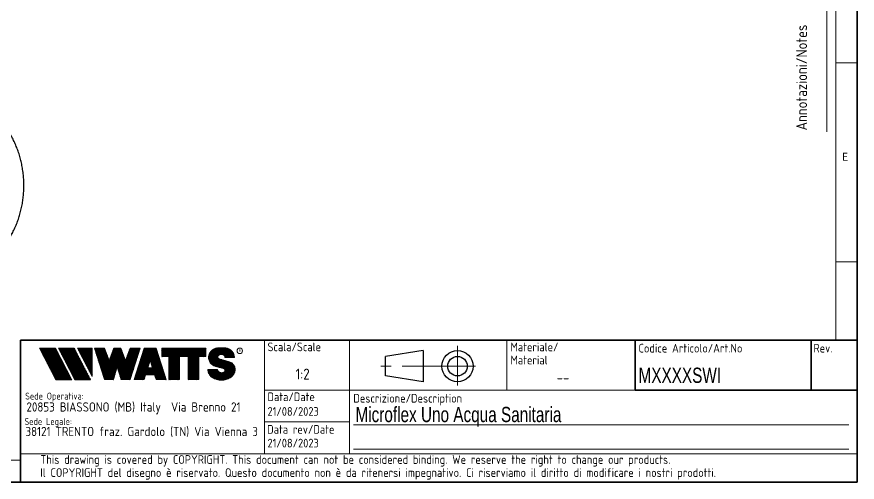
# Model space of a CAD drawing. Header units: millimetres. Extents: x 6 to 413, y 7 to 291.
# Drawn here: x 220.4 to 413.1, y 7.1 to 113.9 of the extents above; entities that cross this region are included whole.
import ezdxf

# ---------------------------------------------------------------- set-up
doc = ezdxf.new("R2010")
doc.units = ezdxf.units.MM
doc.linetypes.add('CENTERX2', pattern=[20.319999999999997, 12.7, -2.54, 2.54, -2.54])
doc.styles.add('SLDTEXTSTYLE0', font='ISOCP3', dxfattribs={"width": 0.96})
doc.styles.add('SLDTEXTSTYLE1', font='TXT', dxfattribs={"width": 0.605})
doc.styles.add('SLDTEXTSTYLE2', font='TXT', dxfattribs={"width": 0.75})
pattern_1 = [(45.0000000000001, (0, 0), (-0.1403165018917058, 0.1403165018917053), []), (135.0000000000001, (0, 0), (-0.1403165018917053, -0.1403165018917057), [])]

# ---------------------------------------------------------------- blocks, each defined once
blk = doc.blocks.new('SW_NOTE_0')
at = {"color": 0, "linetype": 'Continuous', "lineweight": 0, "insert": (0, 2.0463950369), "char_height": 1.5875, "attachment_point": 1, "style": 'SLDTEXTSTYLE0'}
blk.add_mtext('Sede Legale:', dxfattribs=at)
blk = doc.blocks.new('SW_NOTE_0_1')
at = {"color": 0, "linetype": 'Continuous', "lineweight": 0, "insert": (0, 2.0463950369), "char_height": 1.5875, "attachment_point": 1, "style": 'SLDTEXTSTYLE0'}
blk.add_mtext('Sede Operativa:', dxfattribs=at)
blk = doc.blocks.new('SW_NOTE_0_2')
at = {"color": 0, "linetype": 'Continuous', "lineweight": 0, "insert": (0, 2.7285267159), "char_height": 2.1166666667, "attachment_point": 1, "style": 'SLDTEXTSTYLE0'}
blk.add_mtext('20853 BIASSONO (MB) Italy  Via Brenno 21', dxfattribs=at)
blk = doc.blocks.new('SW_NOTE_0_3')
at = {"color": 0, "linetype": 'Continuous', "lineweight": 0, "insert": (0, 0.7734406439), "char_height": 0.6, "attachment_point": 1, "style": 'SLDTEXTSTYLE1'}
blk.add_mtext('R', dxfattribs=at)
blk = doc.blocks.new('SW_NOTE_0_4')
at = {"color": 0, "linetype": 'Continuous', "lineweight": 0, "insert": (0.8598958333, 2.7285267159), "char_height": 2.1166666667, "attachment_point": 1, "style": 'SLDTEXTSTYLE0'}
blk.add_mtext('38121 TRENTO fraz. Gardolo (TN) Via Vienna 3', dxfattribs=at)
blk = doc.blocks.new('Blocco3')
at = {"linetype": 'Continuous'}
h = blk.add_hatch(dxfattribs=at)
h.set_pattern_fill('NET', color=8, scale=0.0625, angle=45, style=0)
h.set_pattern_definition(pattern_1)
h.paths.add_polyline_path([(11.05444382492512, 14.16382701164379), (7.313952129728942, 21.3799670116438), (3.694452129728916, 21.3799670116438), (7.434943824925099, 14.16382701164379)], flags=0)
h = blk.add_hatch(dxfattribs=at)
h.set_pattern_fill('NET', color=8, scale=0.0625, angle=45, style=0)
h.set_pattern_definition(pattern_1)
h.paths.add_polyline_path([(15.3933988249251, 14.16382701164379), (11.65290712972893, 21.37996701164379), (8.033407129728966, 21.37996701164379), (11.77389882492522, 14.16382701164379)], flags=0)
h = blk.add_hatch(dxfattribs=at)
h.set_pattern_fill('NET', color=8, scale=0.0625, angle=45, style=0)
h.set_pattern_definition(pattern_1)
h.paths.add_polyline_path([(12.37769623268193, 21.37996701164379), (12.37419275042715, 21.37646352938913), (15.77659712972891, 14.8648670116438), (15.77659712972891, 21.37996701164379)], flags=0)
h = blk.add_hatch(dxfattribs=at)
h.set_pattern_fill('NET', color=8, scale=0.0625, angle=45, style=0)
h.set_pattern_definition(pattern_1)
h.paths.add_polyline_path([(18.58302904500901, 14.1739670116438), (20.63202904500886, 14.17396701164379), (21.50652904500886, 17.08996701164384), (22.38062662423105, 14.17530887440915), (22.3819684869964, 14.1739670116438), (24.43002904500882, 14.1739670116438), (26.74152904500894, 21.37996701164335), (24.43152904500879, 21.37996701164335), (23.36652904500892, 18.53896701164332), (22.30152904500885, 21.37996701164331), (20.71152904500898, 21.37996701164331), (19.64652904500904, 18.53896701164336), (18.58839398242877, 21.36165406590695), (18.57008103669182, 21.37996701164385), (16.27152904500887, 21.37996701164379)], flags=0)
h = blk.add_hatch(dxfattribs=at)
h.set_pattern_fill('NET', color=8, scale=0.0625, angle=45, style=0)
h.set_pattern_definition(pattern_1)
h.paths.add_polyline_path([(28.0109849374968, 15.27196701164379), (30.06807315252094, 15.27196701164379), (30.41502904500895, 14.1739670116438), (32.71602904500884, 14.1739670116438), (30.38202904500878, 21.37996701164385), (27.69702904500885, 21.37996701164385), (25.3630290450089, 14.1739670116438), (27.66402904500879, 14.1739670116438)], flags=0)
h.paths.add_polyline_path([(29.55237914838586, 16.90396701164381), (28.5266789416319, 16.90396701164381), (29.03952904500888, 18.52696701164385)], flags=0)
h = blk.add_hatch(dxfattribs=at)
h.set_pattern_fill('NET', color=8, scale=0.0625, angle=45, style=0)
h.set_pattern_definition(pattern_1)
h.paths.add_polyline_path([(40.177029045009, 14.18567151533784), (40.177029045009, 19.44496701164383), (41.80752904500887, 19.44496701164383), (41.80752904500887, 21.37996701164385), (31.71852904500885, 21.37996701164385), (31.71852904500885, 19.44496701164383), (33.34902904500883, 19.44496701164383), (33.34902904500883, 14.1739670116438), (35.74002904500887, 14.1739670116438), (35.74002904500887, 19.44496701164383), (37.78602904500886, 19.44496701164383), (37.78602904500886, 14.1739670116438), (40.16532454131496, 14.1739670116438)], flags=0)
h = blk.add_hatch(dxfattribs=at)
h.set_pattern_fill('NET', color=8, scale=0.0625, angle=45, style=0)
h.set_pattern_definition(pattern_1)
edge = h.paths.add_edge_path(flags=0)
edge.add_arc((45.06115806892275, 16.5114450354798), 0.5957262272328816, 186.5198373590754, 199.3038780978758, ccw=False)
edge.add_arc((45.04420873719567, 16.50962366435909), 0.5786797133902571, 180.0155103752775, 186.5312194619315, ccw=False)
edge.add_line((44.46552904500891, 16.50946701164423), (42.25752904500893, 16.50946701164385))
edge.add_arc((44.18603307666216, 16.50996104706786), 1.928504094933136, 180.0146777728456, 186.4123960736497)
edge.add_arc((44.23738139714609, 16.515362801642), 1.980134492169909, 186.4017819582809, 198.9766475152823)
edge.add_arc((44.39128441893828, 16.56795904464408), 2.142776481560827, 198.9683875918098, 210.8849179078794)
edge.add_arc((44.61166259275087, 16.69943837653658), 2.39939542117679, 210.8780422952446, 221.9134871222623)
edge.add_arc((44.85480924302723, 16.91736933899839), 2.725913633704397, 221.9082412642137, 232.0310887879014)
edge.add_arc((45.07715513635127, 17.20193775914857), 3.087046356424883, 232.0272080115069, 241.3355965365689)
edge.add_arc((45.24603657093621, 17.51050012324978), 3.438801448091314, 241.3327083879403, 249.9896368441532)
edge.add_arc((45.34725225055329, 17.78801132532556), 3.734194511721926, 249.9874307793477, 258.1785727277432)
edge.add_arc((45.38771112548294, 17.98073158851377), 3.931115833052039, 258.1768281598786, 266.0905752210105)
edge.add_arc((45.39252904500938, 18.04976811020574), 4.000320196211769, 266.0891452354333, 273.9108547645717)
edge.add_arc((45.39731701440232, 17.98094836402009), 3.931334146149711, 273.9096448602884, 281.8229517588199)
edge.add_arc((45.4376869696974, 17.78842815150741), 3.734626849412173, 281.8219022035373, 290.0120942893549)
edge.add_arc((45.53875968590813, 17.51107897323941), 3.439434950392664, 290.0111619263286, 298.6664928415928)
edge.add_arc((45.7074598200074, 17.20261188871908), 3.087850429968319, 298.6656180832103, 307.9715773687166)
edge.add_arc((45.92962383311786, 16.91803887327351), 2.726825988362962, 307.9706091044987, 318.0900608434113)
edge.add_arc((46.17265778346068, 16.69998218189551), 2.400307661903285, 318.088616399965, 329.1198541825174)
edge.add_arc((46.39308337412456, 16.56827986020729), 2.143533575461953, 329.1171941602808, 341.0295003400614)
edge.add_arc((46.54725014449179, 16.5154588441048), 1.980569090086575, 341.0247377042438, 353.5968328221997)
edge.add_arc((46.59506746836535, 16.51041435044312), 1.932487507373016, 353.5873527063252, 356.7846350377361)
edge.add_arc((46.61165730255683, 16.50948641804131), 1.915871742552177, 356.7845142237129, 359.9994196348174)
edge.add_arc((46.72637301809257, 16.50946701163364), 1.801156026918341, 0, 74.22025531803895)
edge.add_line((47.2161795047902, 18.24274501555968), (44.82556098410442, 18.91830915241684))
edge.add_arc((44.9320242026464, 19.29505049810555), 0.3914951576375584, 172.7087314225675, 254.2202553180024, ccw=False)
edge.add_arc((45.12849007786608, 19.28333375051457), 0.5880100908548186, 162.165586868528, 174.0059807067136, ccw=False)
edge.add_arc((45.16002618631481, 19.27323782500176), 0.6211228028240731, 150.7625471398166, 162.1699870806363, ccw=False)
edge.add_arc((45.20519158401089, 19.24799848911449), 0.6728619177555087, 139.9607077937478, 150.7656315814739, ccw=False)
edge.add_arc((45.25507056166797, 19.20612283538228), 0.7379885796620933, 129.8123774333935, 139.9628536576919, ccw=False)
edge.add_arc((45.30072353609345, 19.15138842107454), 0.809263047047259, 120.27552402571419, 129.8140059279949, ccw=False)
edge.add_arc((45.33541956815332, 19.09199788199054), 0.8780456781598633, 111.2480161453112, 120.2769344950986, ccw=False)
edge.add_arc((45.35621963246292, 19.03856667885261), 0.9353827139821759, 102.59618479047049, 111.24938262362829, ccw=False)
edge.add_arc((45.36453465193721, 19.00146667799356), 0.9734030907632052, 94.17273331414867, 102.59760830043251, ccw=False)
edge.add_arc((45.36552904500888, 18.98820473740789), 0.9867022327901889, 85.82571215071579, 94.17428784928302, ccw=False)
edge.add_arc((45.36653040687354, 19.00151395523621), 0.9733554317742666, 77.40218507097399, 85.82747331441101, ccw=False)
edge.add_arc((45.37486568696492, 19.03865617343216), 0.9352894353064158, 68.75018505204758, 77.40424753390482, ccw=False)
edge.add_arc((45.39569695852665, 19.09211896634796), 0.8779116473468327, 59.722374852032715, 68.75267450752489, ccw=False)
edge.add_arc((45.43042996664173, 19.15152445821986), 0.8090974608341593, 50.18501575957839, 59.725454286712704, ccw=False)
edge.add_arc((45.47611632174291, 19.20625213501936), 0.7378067956658844, 40.03589260142758, 50.18887630755728, ccw=False)
edge.add_arc((45.52601146630402, 19.24809862811384), 0.6726865151564858, 29.232955538525573, 40.04070508617059, ccw=False)
edge.add_arc((45.57116176380907, 19.27329438071612), 0.6209818631501486, 17.828714093369115, 29.23875168617178, ccw=False)
edge.add_arc((45.60264583678176, 19.28335017090542), 0.5879309770710306, 5.993219805660885, 17.83521261898761, ccw=False)
edge.add_arc((45.61292558107525, 19.28434574377955), 0.5776034766636615, 0.012029249508600515, 6.001471372912306, ccw=False)
edge.add_line((46.19052904500881, 19.28446701163464), (48.34752902630239, 19.28446701163464))
edge.add_arc((46.39002351814973, 19.28445340842631), 1.957505508199923, 0.0003981630816975, 2.836014343801475)
edge.add_arc((46.37683713775991, 19.28380295287555), 1.970707921334659, 2.835933772533007, 5.659443682139332)
edge.add_arc((46.35838669738737, 19.28219581826266), 1.989226927693886, 5.653101356194594, 16.87308970083372)
edge.add_arc((46.28996746631433, 19.26159442663321), 2.060680327877944, 16.86907560868967, 27.8236333030418)
edge.add_arc((46.19185307363353, 19.20995215872329), 2.171555678974831, 27.82038250018099, 38.39292481794157)
edge.add_arc((46.08335200137739, 19.12411166863691), 2.309906905779259, 38.39030831921242, 48.53048232723409)
edge.add_arc((45.98392505033181, 19.01175101505159), 2.459942324295824, 48.52829796787363, 58.24686155261538)
edge.add_arc((45.90828833905262, 18.88970605071616), 2.603524628424836, 58.24492006637411, 67.59904062886916)
edge.add_arc((45.86290515069405, 18.77983331732091), 2.722401219848767, 67.59719673364309, 76.67446447463736)
edge.add_arc((45.84473518371627, 18.70351471180111), 2.800852920098214, 76.67261134518286, 85.57815923005096)
edge.add_arc((45.84229113252329, 18.67359855220153), 2.83086846943038, 85.57552266053499, 89.99518473518364)
edge.add_line((45.842529045009, 21.50446701163457), (44.94252904500888, 21.50446701163457))
edge.add_arc((44.94276695749281, 18.67359850982044), 2.830868511811478, 90.00481526470833, 94.42447730593362)
edge.add_arc((44.94032290617282, 18.70351467131333), 2.800852960581912, 94.42184073649385, 103.3273885570555)
edge.add_arc((44.92215293807671, 18.77983328213883), 2.722401254912012, 103.325535427645, 112.4028031126715)
edge.add_arc((44.87676974692227, 18.88970602315703), 2.603524655375139, 112.4009592174978, 121.7550797381683)
edge.add_arc((44.80113303096691, 19.01175099598262), 2.459942341566146, 121.7531382519939, 131.4717018150411)
edge.add_arc((44.70170607377013, 19.12411165738949), 2.309906913115744, 131.4695174557465, 141.6096914674093)
edge.add_arc((44.59320499475962, 19.20995215348743), 2.171555677284356, 141.6070749687322, 152.1796173186054)
edge.add_arc((44.49509059596939, 19.26159442501529), 2.060680319096067, 152.1763665156696, 163.1309242692057)
edge.add_arc((44.42667136062602, 19.28219581809734), 1.989226914404197, 163.1269101769954, 174.3468986007445)
edge.add_arc((44.57419603198336, 19.27593466072469), 2.136666986974319, 174.5695011428801, 255.0000000000066)
edge.add_line((44.02118592271279, 17.21207283582689), (45.84626778507497, 16.7230436246862))
edge.add_arc((45.72605237752408, 16.27439361585378), 0.4644766674849869, -75.4769371718246, 74.99999999999619, ccw=False)
edge.add_arc((45.45547266962009, 16.93669211548194), 1.17737379801132, 281.61443982591936, 289.1926520628284, ccw=False)
edge.add_arc((45.44209783683689, 17.0014953670647), 1.243542859950836, 273.8399017988016, 281.616949785706, ccw=False)
edge.add_arc((45.440529045009, 17.02449564793318), 1.266596567151676, 266.1589686822715, 273.84103131772883, ccw=False)
edge.add_arc((45.43895075328292, 17.00142536587583), 1.243472379722312, 258.3828294730344, 266.16031894243594, ccw=False)
edge.add_arc((45.42567488373167, 16.93701849461646), 1.177711505774551, 250.31862059628048, 258.38449360241736, ccw=False)
edge.add_arc((45.39245629651771, 16.84426652461201), 1.079190438371595, 241.7680470576149, 250.3207490608705, ccw=False)
edge.add_arc((45.33702181320746, 16.74112027367779), 0.9620916403619206, 232.5317468519101, 241.7708733172753, ccw=False)
edge.add_arc((45.26402174126313, 16.64596892275373), 0.8421633851545682, 222.4290094636793, 232.5356131763763, ccw=False)
edge.add_arc((45.18416462057952, 16.57306790402564), 0.7340351609004617, 211.3430568025371, 222.4343521567399, ccw=False)
edge.add_arc((45.11175154475656, 16.5290607105654), 0.649298633060035, 199.2950708619685, 211.3502326774161, ccw=False)
at = {"color": 7, "linetype": 'Continuous', "lineweight": 18}
for p, q in [((3.6944521297, 21.3799670116), (7.4349438249, 14.1638270116)), ((7.3139521297, 21.3799670116), (3.6944521297, 21.3799670116)), ((7.3139521297, 21.3799670116), (11.0544438249, 14.1638270116)), ((8.0334071297, 21.3799670116), (11.7738988249, 14.1638270116)), ((11.6529071297, 21.3799670116), (8.0334071297, 21.3799670116)), ((11.6529071297, 21.3799670116), (15.3933988249, 14.1638270116)), ((12.3723621297, 21.3799670116), (15.7765971297, 21.3799670116)), ((12.3723621297, 21.3799670116), (15.7765971297, 14.8648670116)), ((12.3741927504, 21.3764635294), (12.3776962327, 21.3799670116)), ((15.7765971297, 21.3799670116), (15.7765971297, 14.8648670116)), ((16.271529045, 21.3799670116), (18.581529045, 21.3799670116)), ((16.271529045, 21.3799670116), (18.583029045, 14.1739670116)), ((18.5883939824, 21.3616540659), (18.5700810367, 21.3799670116)), ((18.581529045, 21.3799670116), (19.646529045, 18.5389670116)), ((19.646529045, 18.5389670116), (20.711529045, 21.3799670116)), ((20.711529045, 21.3799670116), (22.301529045, 21.3799670116)), ((22.301529045, 21.3799670116), (23.366529045, 18.5389670116)), ((23.366529045, 18.5389670116), (24.431529045, 21.3799670116)), ((26.741529045, 21.3799670116), (24.430029045, 14.1739670116)), ((24.431529045, 21.3799670116), (26.741529045, 21.3799670116)), ((25.363029045, 14.1739670116), (27.697029045, 21.3799670116)), ((27.697029045, 21.3799670116), (30.382029045, 21.3799670116)), ((32.716029045, 14.1739670116), (30.382029045, 21.3799670116)), ((31.718529045, 21.3799670116), (41.807529045, 21.3799670116)), ((31.718529045, 19.4449670116), (31.718529045, 21.3799670116)), ((41.807529045, 19.4449670116), (41.807529045, 21.3799670116)), ((44.942529045, 21.5044670116), (45.842529045, 21.5044670116)), ((31.718529045, 19.4449670116), (33.349029045, 19.4449670116)), ((33.349029045, 14.1739670116), (33.349029045, 19.4449670116)), ((35.740029045, 14.1739670116), (35.740029045, 19.4449670116)), ((35.740029045, 19.4449670116), (37.786029045, 19.4449670116)), ((37.786029045, 14.1739670116), (37.786029045, 19.4449670116)), ((40.177029045, 14.1739670116), (40.177029045, 19.4449670116)), ((40.177029045, 19.4449670116), (41.807529045, 19.4449670116)), ((42.9950648301, 20.6806625626), (43.1401273367, 20.8257250692)), ((48.3475290263, 19.2844670116), (46.190529045, 19.2844670116)), ((29.039529045, 18.5269670116), (28.5266789416, 16.9039670116)), ((29.039529045, 18.5269670116), (29.5523791484, 16.9039670116)), ((44.8255609841, 18.9183091524), (47.2161795048, 18.2427450156)), ((21.506529045, 17.0899670116), (20.632029045, 14.1739670116)), ((21.506529045, 17.0899670116), (22.381029045, 14.1739670116)), ((28.5266789416, 16.9039670116), (29.5523791484, 16.9039670116)), ((42.257529045, 16.5094670116), (44.465529045, 16.5094670116)), ((44.0211859227, 17.2120728358), (45.8462677851, 16.7230436247)), ((7.4349438249, 14.1638270116), (11.0544438249, 14.1638270116)), ((11.7738988249, 14.1638270116), (15.3933988249, 14.1638270116)), ((20.632029045, 14.1739670116), (18.583029045, 14.1739670116)), ((22.381968487, 14.1739670116), (22.3806266242, 14.1753088744)), ((24.430029045, 14.1739670116), (22.381029045, 14.1739670116)), ((25.363029045, 14.1739670116), (27.664029045, 14.1739670116)), ((28.0109849375, 15.2719670116), (27.664029045, 14.1739670116)), ((28.0109849375, 15.2719670116), (30.0680731525, 15.2719670116)), ((30.0680731525, 15.2719670116), (30.415029045, 14.1739670116)), ((30.415029045, 14.1739670116), (32.716029045, 14.1739670116)), ((35.740029045, 14.1739670116), (33.349029045, 14.1739670116)), ((37.786029045, 14.1739670116), (40.177029045, 14.1739670116)), ((40.1653245413, 14.1739670116), (40.177029045, 14.1856715153))]:
    blk.add_line(p, q, dxfattribs=at)
blk.add_circle((49.5830483895, 20.7778850004), 0.6302727769328706, dxfattribs=at)
for centre, radius, start, end in [((44.8767697469, 18.8897060232), 2.603524655375143, 112.4009592175, 121.7550797382), ((44.9221529381, 18.7798332821), 2.722401254912012, 103.3255354276, 112.4028031127), ((44.9403229062, 18.7035146713), 2.800852960581919, 94.4218407365, 103.3273885571), ((44.9427669575, 18.6735985098), 2.830868511811481, 90.0048152647, 94.4244773059), ((45.8422911325, 18.6735985522), 2.830868469430371, 85.5755226605, 89.9951847352), ((45.8447351837, 18.7035147118), 2.800852920098217, 76.6726113452, 85.5781592301), ((45.8629051507, 18.7798333173), 2.722401219848772, 67.5971967336, 76.6744644746), ((45.9082883391, 18.8897060507), 2.603524628424831, 58.2449200664, 67.5990406289), ((44.574196032, 19.2759346607), 2.136666986974321, 174.5695011429, 255), ((44.4266713606, 19.2821958181), 1.989226914404205, 163.126910177, 174.3468986007), ((44.495090596, 19.261594425), 2.060680319096064, 152.1763665157, 163.1309242692), ((44.5932049948, 19.2099521535), 2.171555677284359, 141.6070749687, 152.1796173186), ((44.7017060738, 19.1241116574), 2.309906913115741, 131.4695174557, 141.6096914674), ((44.801133031, 19.011750996), 2.459942341566148, 121.753138252, 131.471701815), ((44.9320242026, 19.2950504981), 0.3914951576375621, 172.7087314226, 254.220255318), ((45.1284900779, 19.2833337505), 0.5880100908548216, 162.1655868685, 174.0059807067), ((45.1600261863, 19.273237825), 0.6211228028240774, 150.7625471398, 162.1699870806), ((45.205191584, 19.2479984891), 0.6728619177555144, 139.9607077937, 150.7656315815), ((45.2550705617, 19.2061228354), 0.7379885796620934, 129.8123774334, 139.9628536577), ((45.3007235361, 19.1513884211), 0.809263047047257, 120.2755240257, 129.814005928), ((45.3354195682, 19.091997882), 0.8780456781598602, 111.2480161453, 120.2769344951), ((45.3562196325, 19.0385666788), 0.9353827139821707, 102.5961847905, 111.2493826236), ((45.3645346519, 19.001466678), 0.9734030907632061, 94.1727333141, 102.5976083004), ((45.365529045, 18.9882047374), 0.9867022327901879, 85.8257121507, 94.1742878493), ((45.3665304069, 19.0015139552), 0.9733554317742633, 77.402185071, 85.8274733144), ((45.374865687, 19.0386561734), 0.9352894353064114, 68.750185052, 77.4042475339), ((45.3956969585, 19.0921189663), 0.877911647346837, 59.722374852, 68.7526745075), ((45.4304299666, 19.1515244582), 0.8090974608341591, 50.1850157596, 59.7254542867), ((45.4761163217, 19.206252135), 0.7378067956658865, 40.0358926014, 50.1888763076), ((45.5260114663, 19.2480986281), 0.6726865151564876, 29.2329555385, 40.0407050862), ((45.5711617638, 19.2732943807), 0.6209818631501555, 17.8287140934, 29.2387516862), ((45.6026458368, 19.2833501709), 0.5879309770710358, 5.9932198057, 17.835212619), ((45.6129255811, 19.2843457438), 0.5776034766636643, 0.0120292495, 6.0014713729), ((45.9839250503, 19.011751015), 2.459942324295831, 48.5282979679, 58.2468615526), ((46.0833520014, 19.1241116686), 2.309906905779259, 38.3903083192, 48.5304823272), ((46.1918530736, 19.2099521587), 2.171555678974832, 27.8203825002, 38.3929248179), ((46.2899674663, 19.2615944266), 2.06068032787794, 16.8690756087, 27.823633303), ((46.3583866974, 19.2821958183), 1.989226927693887, 5.6531013562, 16.8730897008), ((46.3768371378, 19.2838029529), 1.970707921334663, 2.8359337725, 5.6594436821), ((46.3900235181, 19.2844534084), 1.957505508199924, 0.0003981631, 2.8360143438), ((46.7263730181, 16.5094670116), 1.801156026920168, 7e-10, 74.220255318), ((44.1860330767, 16.5099610471), 1.928504094933163, 180.0146777728, 186.4123960736), ((44.2373813971, 16.5153628016), 1.980134492169936, 186.4017819583, 198.9766475153), ((44.3912844189, 16.5679590446), 2.142776481560883, 198.9683875918, 210.8849179079), ((44.6116625928, 16.6994383765), 2.399395421176823, 210.8780422952, 221.9134871223), ((45.0442087372, 16.5096236644), 0.5786797133902616, 180.0155103747, 186.5312194619), ((45.0611580689, 16.5114450355), 0.5957262272328773, 186.5198373591, 199.3038780979), ((45.1117515448, 16.5290607106), 0.6492986330600353, 199.295070862, 211.3502326774), ((45.1841646206, 16.573067904), 0.7340351609004631, 211.3430568025, 222.4343521567), ((45.2640217413, 16.6459689227), 0.8421633851545696, 222.4290094637, 232.5356131764), ((45.3370218132, 16.7411202737), 0.9620916403619229, 232.5317468519, 241.7708733173), ((45.3924562965, 16.8442665246), 1.079190438371592, 241.7680470576, 250.3207490609), ((45.4256748837, 16.9370184946), 1.17771150577455, 250.3186205963, 258.3844936024), ((45.4389507533, 17.0014253659), 1.243472379722314, 258.382829473, 266.1603189424), ((45.440529045, 17.0244956479), 1.266596567151677, 266.1589686823, 273.8410313177), ((45.4420978368, 17.0014953671), 1.243542859950833, 273.8399017988, 281.6169497857), ((45.4554726696, 16.9366921155), 1.177373798011318, 281.6144398259, 289.1926520628), ((45.7260523775, 16.2743936158), 0.4644766674849887, 284.5230628282, 75), ((45.4534898068, 16.9424048088), 1.183420828830196, 289.1923920737, 289.6798656664), ((45.4885761183, 16.844474954), 1.07939534120923, 289.6768084584, 292.8867792228), ((45.4893501133, 16.8425594132), 1.077329585994261, 292.8884764659, 296.1017072893), ((46.1726577835, 16.6999821819), 2.400307661903371, 318.0886164, 329.1198541826), ((46.3930833741, 16.5682798602), 2.143533575461955, 329.1171941603, 341.0295003401), ((46.5472501445, 16.5154588441), 1.980569090086578, 341.0247377042, 353.5968328222), ((46.5950674684, 16.5104143504), 1.932487507373017, 353.5873527063, 356.7846350377), ((46.6116573026, 16.509486418), 1.915871742552178, 356.7845142237, 359.9994196352), ((44.854809243, 16.917369339), 2.725913633704416, 221.9082412642, 232.0310887879), ((45.0771551364, 17.2019377591), 3.087046356424895, 232.0272080115, 241.3355965366), ((45.2460365709, 17.5105001232), 3.438801448091321, 241.3327083879, 249.9896368442), ((45.3472522506, 17.7880113253), 3.734194511722001, 249.9874307793, 258.1785727277), ((45.3877111255, 17.9807315885), 3.931115833052035, 258.1768281599, 266.090575221), ((45.392529045, 18.0497681102), 4.000320196211768, 266.0891452354, 273.9108547646), ((45.3973170144, 17.980948364), 3.931334146149712, 273.9096448603, 281.8229517588), ((45.4376869697, 17.7884281515), 3.734626849412178, 281.8219022035, 290.0120942894), ((45.5387596859, 17.5110789732), 3.439434950392669, 290.0111619263, 298.6664928416), ((45.70745982, 17.2026118887), 3.087850429968317, 298.6656180832, 307.9715773687), ((45.9296238331, 16.9180388733), 2.726825988362958, 307.9706091045, 318.0900608434)]:
    blk.add_arc(centre, radius, start, end, dxfattribs=at)
at = {"color": 7, "linetype": 'Continuous', "lineweight": 0}
for name, p in [('SW_NOTE_0_3', (49.3891536268, 20.352955282)), ('SW_NOTE_0_1', (0.3940809582, 9.1445251874)), ('SW_NOTE_0_2', (0.6867729306, 6.2319811604)), ('SW_NOTE_0', (0.2250572358, 3.3187543051)), ('SW_NOTE_0_4', (-0.4046335912, 0.6092819875))]:
    blk.add_blockref(name, p, dxfattribs=at)
blk = doc.blocks.new('SW_NOTE_0_5')
at = {"color": 0, "linetype": 'Continuous', "lineweight": 0, "char_height": 2, "attachment_point": 1, "style": 'SLDTEXTSTYLE0'}
for s, insert in [('Materiale/', (0, 2.5781354795)), ('Material', (0, -0.4218645465))]:
    blk.add_mtext(s, dxfattribs=dict(at, insert=insert))
blk = doc.blocks.new('SW_NOTE_0_7')
at = {"color": 0, "linetype": 'Continuous', "lineweight": 0, "char_height": 2, "attachment_point": 1, "style": 'SLDTEXTSTYLE0'}
for s, insert in [('This drawing is covered by COPYRIGHT. This document can not be considered binding. We reserve the right to change our products.', (0, 2.5781354795)), ('Il COPYRIGHT del disegno è riservato. Questo documento non è da ritenersi impegnativo. Ci riserviamo il diritto di modificare i nostri prodotti.', (0, -0.4218645465))]:
    blk.add_mtext(s, dxfattribs=dict(at, insert=insert))

msp = doc.modelspace()

# ---------------------------------------------------------------- linework, layer by layer
at = {"color": 7, "linetype": 'Continuous', "lineweight": 35}
for p, q in [((413.0639869005, 7.1062131717), (413.0639869005, 291.1062131717)), ((221.2162842212, 39.6951229249), (413.0639869005, 39.6951229249)), ((221.2162842212, 7.1062131717), (221.2162842212, 39.6951229249)), ((362.1851830498, 39.6951229249), (412.8546617654, 39.6951229249)), ((362.1851830498, 39.6951229249), (362.1851830498, 28.2235015288)), ((402.4800195042, 39.6951229249), (402.4800195042, 28.2235015288)), ((362.1851830498, 28.2235015288), (413.0639869005, 28.2235015288)), ((6.2733619838, 7.1062131717), (413.0639869005, 7.1062131717))]:
    msp.add_line(p, q, dxfattribs=at)
at = {"color": 7, "linetype": 'Continuous', "lineweight": 18}
for p, q in [((408.1445930387, 286.1523380588), (408.1445930387, 39.6951229249)), ((406.1006786879, 87.4616518222), (406.1006786879, 283.5787745213)), ((408.1445930387, 103.3523380588), (413.0639869005, 103.3523380588)), ((408.1445930387, 57.6523380588), (413.0639869005, 57.6523380588)), ((277.1851830498, 39.6951229249), (277.1851830498, 13.6242861781)), ((296.6851830498, 39.6951229249), (296.6851830498, 31.6951229249)), ((332.717081705, 28.2235015288), (332.717081705, 39.6951229249)), ((296.6851830498, 31.6951229249), (296.6851830498, 23.6951229249)), ((362.1851830498, 28.2235015288), (277.1851830498, 28.2235015288)), ((296.6851830498, 23.6951229249), (296.6851830498, 15.6951229249)), ((277.1851830498, 20.9607564334), (296.6851830498, 20.9607564334)), ((297.6276510643, 20.2312968127), (411.1276510643, 20.2312968127)), ((296.6851830498, 15.6951229249), (296.6851830498, 13.6242861781)), ((221.2162842212, 13.6242861781), (413.0639869005, 13.6242861781)), ((297.6276510643, 14.6951229249), (411.1276510643, 14.6951229249)), ((221.2162842212, 12.1435861489), (11.2972533125, 12.1435861489))]:
    msp.add_line(p, q, dxfattribs=at)
at = {"color": 7, "linetype": 'Continuous', "lineweight": 25}
for p, q in [((313.5592146688, 37.2889487303), (304.9014077565, 35.9608728696)), ((313.5592146688, 37.2889487303), (313.5592146688, 30.1488017241)), ((304.9014077565, 31.4768775848), (304.9014077565, 35.9608728696)), ((313.5592146688, 30.1488017241), (304.9014077565, 31.4768775848))]:
    msp.add_line(p, q, dxfattribs=at)
at = {"color": 7, "linetype": 'CENTERX2', "lineweight": 18}
for q in [(321.4372588698, 38.428509842), (303.834448683, 33.7188752272), (325.5255047294, 33.7188752272), (321.4372588698, 29.2555036284)]:
    msp.add_line((321.4372588698, 33.7188752272), q, dxfattribs=at)
at = {"color": 7, "linetype": 'Continuous', "lineweight": 25}
for radius in [3.570073503097982, 2.241997642408753]:
    msp.add_circle((321.4372588698, 33.7188752272), radius, dxfattribs=at)
msp.add_open_spline([(212.6276803700912, 57.19642131157891), (212.7902949639049, 57.28881578255383), (213.2592055358975, 57.55524171160316), (214.0126768156562, 58.05050310947656), (214.8748438151076, 58.70258375090413), (215.7011005953065, 59.42190326473871), (216.4886045884529, 60.20436785707654), (217.2340837554657, 61.04720564154616), (217.9345861413864, 61.94696861656131), (218.5873018707411, 62.9000909845028), (219.1896270878574, 63.90276033406758), (219.7391608889495, 64.9509741451699), (220.233718220635, 66.04054727862338), (220.6713367220636, 67.1671329761554), (221.0502836411216, 68.32624044674851), (221.3690613778178, 69.513253502446), (221.6264121908768, 70.72344902824143), (221.8213220224485, 71.95201561574075), (221.9530234967218, 73.19407216073373), (222.0209981670898, 74.44468685589145), (222.0249778986152, 75.69889616392952), (221.9649454116626, 76.9517236913621), (221.841134072807, 78.19819885568292), (221.6540269120871, 79.43337573388247), (221.4043548196504, 80.65235180603564), (221.0930940279716, 81.85028628398852), (220.7214628676838, 83.02241844368885), (220.2909177423411, 84.16408579403583), (219.8031483539611, 85.27074216871755), (219.260072245552, 86.33797487873909), (218.6638290877165, 87.36152302930591), (218.0167726678005, 88.33729068600627), (217.3214682009626, 89.26137817456897), (216.5806662204141, 90.13004481818173), (215.7973597320561, 90.93992673932786), (214.9745257506047, 91.68730223780594), (214.116038264321, 92.37090922597311), (213.2232040355374, 92.98151006363483), (212.5114962193989, 93.4163271061964), (212.0905348588324, 93.62215837453354), (211.9857177980312, 93.67340922696104)], degree=3, knots=[0, 0, 0, 0, 0.0143690032510253, 0.0414340273857561, 0.0685091645543786, 0.0955956096720878, 0.1226925315645592, 0.1497988257175202, 0.1769132427023825, 0.2040344965664742, 0.231161348134157, 0.258292662838546, 0.2854274457140002, 0.3125648577120879, 0.339704217903674, 0.3668449958004, 0.3939867973212002, 0.4211293470983662, 0.4482724690206765, 0.4754160585315271, 0.5025600824613253, 0.5297045527734209, 0.556849491306372, 0.5839949182068039, 0.6111408413283217, 0.638287221203485, 0.6654339419530649, 0.6925808114604498, 0.7197275319045647, 0.74687367849821, 0.7740186796229416, 0.8011618002759265, 0.8283021315869556, 0.8554385900603249, 0.8825699309941054, 0.9096947809702608, 0.9368116940282132, 0.9639192347006504, 0.991016088115439, 1, 1, 1, 1], dxfattribs=at)

# ---------------------------------------------------------------- block references
at = {"color": 7, "linetype": 'Continuous', "lineweight": 0}
for name, p in [('SW_NOTE_0_5', (333.5848337657, 36.5555217996)), ('SW_NOTE_0_7', (225.800196958, 10.7335051763))]:
    msp.add_blockref(name, p, dxfattribs=at)
at = {"color": 7, "linetype": 'Continuous'}
msp.add_blockref('Blocco3', (221.9308917919, 16.4642854406), dxfattribs=at)

# ---------------------------------------------------------------- texts
at = {"color": 7, "linetype": 'Continuous', "lineweight": 0, "insert": (399.0717351131, 87.8105938653), "char_height": 2.5, "attachment_point": 1, "rotation": 90.0000000000002, "style": 'SLDTEXTSTYLE0'}
msp.add_mtext('Annotazioni/Notes', dxfattribs=at)
at = {"color": 7, "linetype": 'Continuous', "lineweight": 0}
for s, insert, char_height, attachment_point, style in [('E', (409.6943888108, 82.7005845487), 1.8520833333, 1, 'SLDTEXTSTYLE2'), ('Scala/Scale', (277.8772702172, 39.1524795574), 2, 1, 'SLDTEXTSTYLE0'), ('Codice Articolo/Art.No', (362.9396847372, 38.8523546251), 2, 1, 'SLDTEXTSTYLE0'), ('Rev.', (403.0361331831, 38.8523546251), 2, 1, 'SLDTEXTSTYLE0'), ('1:2', (285.9171711766, 33.1610447735), 2.5, 2, 'SLDTEXTSTYLE0'), ('MXXXXSWI', (362.9396847372, 33.3866531791), 3.5, 1, 'SLDTEXTSTYLE2'), ('--', (347.0728662488, 32.3639760797), 2.5, 3, 'SLDTEXTSTYLE0'), ('Data/Date', (277.8719117297, 27.700072444), 2, 1, 'SLDTEXTSTYLE0'), ('Descrizione/Description', (297.5529351105, 27.3644853023), 2, 1, 'SLDTEXTSTYLE0'), ('21/08/2023', (277.8719117297, 24.3373885874), 2, 1, 'SLDTEXTSTYLE0'), ('Microflex Uno Acqua Sanitaria', (298.0382505493, 24.3910389325), 3.5, 1, 'SLDTEXTSTYLE2'), ('Data rev/Date', (277.8019470526, 20.2244289897), 2, 1, 'SLDTEXTSTYLE0'), ('21/08/2023', (277.8719117297, 17.074643492), 2, 1, 'SLDTEXTSTYLE0')]:
    msp.add_mtext(s, dxfattribs=dict(at, insert=insert, char_height=char_height, attachment_point=attachment_point, style=style))

doc.saveas('drawing.dxf')
